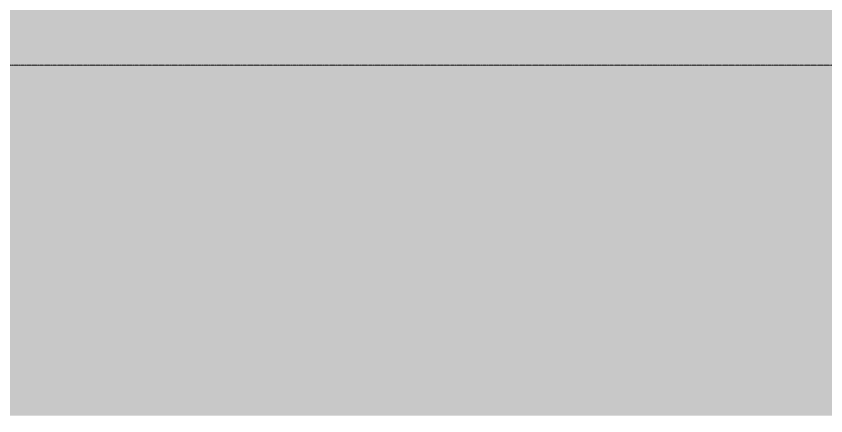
# Model space of a CAD drawing. Header units: millimetres. Extents: x -12186 to 152825, y -4386 to 9463.
# Drawn here: x -5651 to -2787, y -1919 to -507 of the extents above; entities that cross this region are included whole.
import ezdxf

# ---------------------------------------------------------------- set-up
doc = ezdxf.new("R2010")
doc.units = ezdxf.units.MM
doc.linetypes.add('1000 Dashed', pattern=[2, 1, -1])
doc.layers.add('A-DETL-GENF', color=92, linetype='Continuous', lineweight=5)
doc.layers.add('A-FLOR-LEVL', color=51, linetype='Continuous', lineweight=5)

msp = doc.modelspace()

# ---------------------------------------------------------------- hatches: boundary and pattern name
at = {"layer": 'A-DETL-GENF'}
h = msp.add_hatch(dxfattribs=at)
h.set_pattern_fill('FP_75', color=135, style=0, pattern_type=2)
h.set_pattern_definition([(45, (-1504.6, 2488.4), (0, 424.264), [300, -300]), (45, (-1575.1, 2558.9), (0, 424.264), [300, -300]), (45, (-1646.1, 2629.9), (0, 424.264), [300, -300]), (135, (-1221.6, 2700.4), (-424.264, 3e-14), [300, -300]), (135, (-1151.1, 2770.9), (-424.264, 3e-14), [300, -300]), (135, (-1080.1, 2841.9), (-424.264, 3e-14), [300, -300])])
h.paths.add_polyline_path([(-7712.6, -1919.4), (25632.2, -1919.4), (25632.2, -105.3), (22202.7, -285), (22202.7, -680), (22425.7, -680), (22425.7, -980), (21725.7, -980), (21725.7, -680), (21948.7, -680), (21948.7, -285), (7802.7, -285), (7802.7, -680), (8025.7, -680), (8025.7, -980), (7325.7, -980), (7325.7, -680), (7548.7, -680), (7548.7, -285), (1438.7, -285), (1438.7, -680), (1661.7, -680), (1661.7, -980), (961.7, -980), (961.7, -680), (1184.7, -680), (1184.7, -285), (-769.3, -285), (-769.3, -680), (-546.3, -680), (-546.3, -980), (-1246.3, -980), (-1246.3, -680), (-1023.3, -680), (-1023.3, -302.4), (-1286.1, -440), (-1609.3, -440), (-2648.7, -476.3), (-3148.7, -476.3), (-4685.3, -340), (-7164.9, -296.7), (-9627.9, -210.7), (-9627.9, -1919.4), (-7871.9, -1919.4)])

# ---------------------------------------------------------------- linework, layer by layer
at = {"layer": 'A-FLOR-LEVL', "linetype": '1000 Dashed'}
msp.add_line((-12186, -680), (31070.6, -680), dxfattribs=at)

doc.saveas('drawing.dxf')
